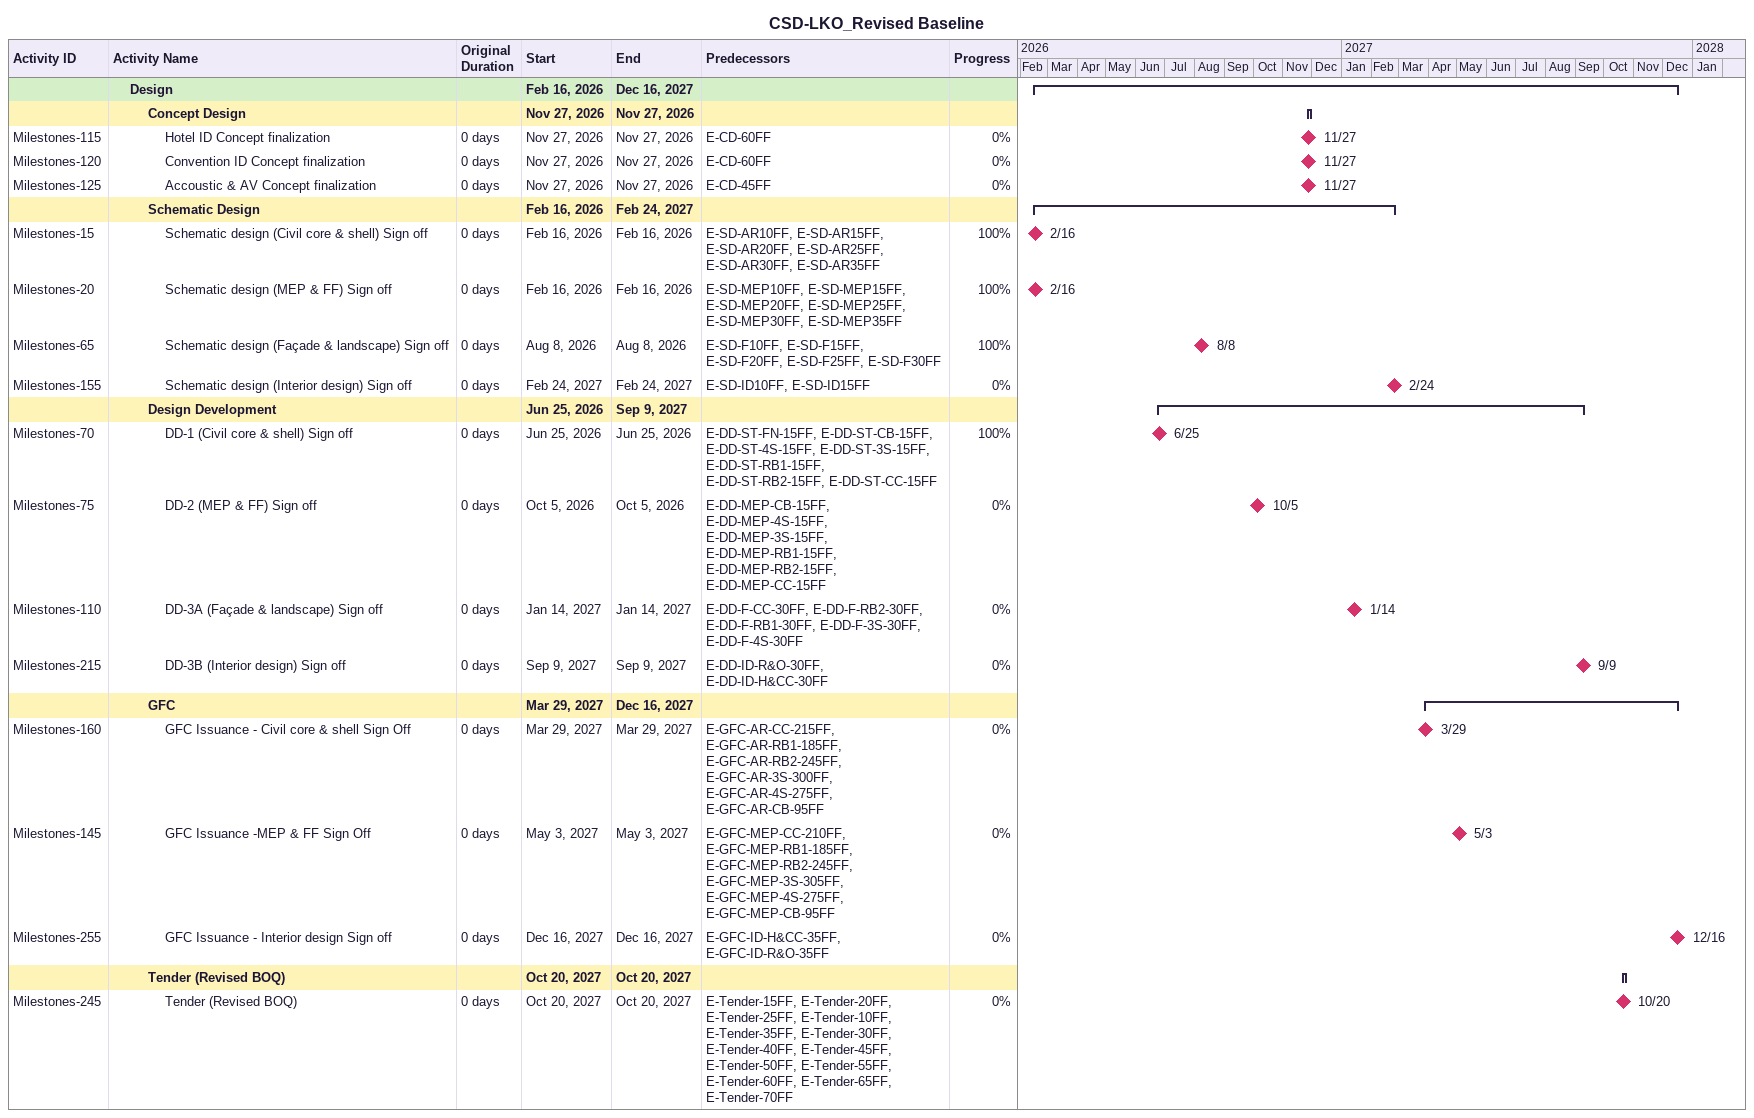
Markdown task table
CSD-LKO_Revised Baseline

| ID | Level | Task | Original duration | Start | Finish | Predecessors | % complete |
|---|---|---|---|---|---|---|---|
|  | 2 | **Design** |  | 2026-02-16 | 2027-12-16 |  |  |
|  | 3 | **Concept Design** |  | 2026-11-27 | 2026-11-27 |  |  |
| Milestones-115 | 4 | Hotel ID Concept finalization | 0d | 2026-11-27 | 2026-11-27 | E-CD-60FF | 0 |
| Milestones-120 | 4 | Convention ID Concept finalization | 0d | 2026-11-27 | 2026-11-27 | E-CD-60FF | 0 |
| Milestones-125 | 4 | Accoustic & AV Concept finalization | 0d | 2026-11-27 | 2026-11-27 | E-CD-45FF | 0 |
|  | 3 | **Schematic Design** |  | 2026-02-16 | 2027-02-24 |  |  |
| Milestones-15 | 4 | Schematic design (Civil core & shell) Sign off | 0d | 2026-02-16 | 2026-02-16 | E-SD-AR10FF, E-SD-AR15FF, E-SD-AR20FF, E-SD-AR25FF, E-SD-AR30FF, E-SD-AR35FF | 100 |
| Milestones-20 | 4 | Schematic design (MEP & FF) Sign off | 0d | 2026-02-16 | 2026-02-16 | E-SD-MEP10FF, E-SD-MEP15FF, E-SD-MEP20FF, E-SD-MEP25FF, E-SD-MEP30FF, E-SD-MEP35FF | 100 |
| Milestones-65 | 4 | Schematic design (Façade & landscape) Sign off | 0d | 2026-08-08 | 2026-08-08 | E-SD-F10FF, E-SD-F15FF, E-SD-F20FF, E-SD-F25FF, E-SD-F30FF | 100 |
| Milestones-155 | 4 | Schematic design (Interior design) Sign off | 0d | 2027-02-24 | 2027-02-24 | E-SD-ID10FF, E-SD-ID15FF | 0 |
|  | 3 | **Design Development** |  | 2026-06-25 | 2027-09-09 |  |  |
| Milestones-70 | 4 | DD-1 (Civil core & shell) Sign off | 0d | 2026-06-25 | 2026-06-25 | E-DD-ST-FN-15FF, E-DD-ST-CB-15FF, E-DD-ST-4S-15FF, E-DD-ST-3S-15FF, E-DD-ST-RB1-15FF, E-DD-ST-RB2-15FF, E-DD-ST-CC-15FF | 100 |
| Milestones-75 | 4 | DD-2 (MEP & FF) Sign off | 0d | 2026-10-05 | 2026-10-05 | E-DD-MEP-CB-15FF, E-DD-MEP-4S-15FF, E-DD-MEP-3S-15FF, E-DD-MEP-RB1-15FF, E-DD-MEP-RB2-15FF, E-DD-MEP-CC-15FF | 0 |
| Milestones-110 | 4 | DD-3A (Façade & landscape) Sign off | 0d | 2027-01-14 | 2027-01-14 | E-DD-F-CC-30FF, E-DD-F-RB2-30FF, E-DD-F-RB1-30FF, E-DD-F-3S-30FF, E-DD-F-4S-30FF | 0 |
| Milestones-215 | 4 | DD-3B (Interior design) Sign off | 0d | 2027-09-09 | 2027-09-09 | E-DD-ID-R&O-30FF, E-DD-ID-H&CC-30FF | 0 |
|  | 3 | **GFC** |  | 2027-03-29 | 2027-12-16 |  |  |
| Milestones-160 | 4 | GFC Issuance - Civil core & shell Sign Off | 0d | 2027-03-29 | 2027-03-29 | E-GFC-AR-CC-215FF, E-GFC-AR-RB1-185FF, E-GFC-AR-RB2-245FF, E-GFC-AR-3S-300FF, E-GFC-AR-4S-275FF, E-GFC-AR-CB-95FF | 0 |
| Milestones-145 | 4 | GFC Issuance -MEP & FF Sign Off | 0d | 2027-05-03 | 2027-05-03 | E-GFC-MEP-CC-210FF, E-GFC-MEP-RB1-185FF, E-GFC-MEP-RB2-245FF, E-GFC-MEP-3S-305FF, E-GFC-MEP-4S-275FF, E-GFC-MEP-CB-95FF | 0 |
| Milestones-255 | 4 | GFC Issuance - Interior design Sign off | 0d | 2027-12-16 | 2027-12-16 | E-GFC-ID-H&CC-35FF, E-GFC-ID-R&O-35FF | 0 |
|  | 3 | **Tender (Revised BOQ)** |  | 2027-10-20 | 2027-10-20 |  |  |
| Milestones-245 | 4 | Tender (Revised BOQ) | 0d | 2027-10-20 | 2027-10-20 | E-Tender-15FF, E-Tender-20FF, E-Tender-25FF, E-Tender-10FF, E-Tender-35FF, E-Tender-30FF, E-Tender-40FF, E-Tender-45FF, E-Tender-50FF, E-Tender-55FF, E-Tender-60FF, E-Tender-65FF, E-Tender-70FF | 0 |
